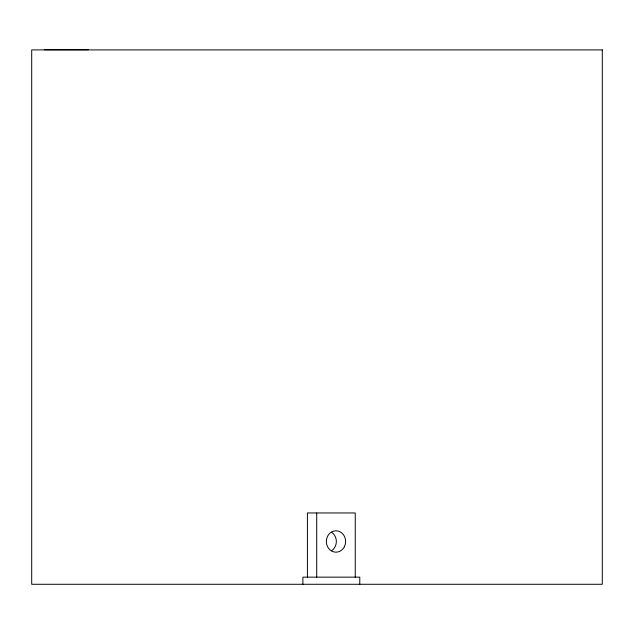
<?xml version="1.0" encoding="UTF-8"?>
<svg xmlns="http://www.w3.org/2000/svg" width="634" height="634" viewBox="0 0 634 634"><rect width="100%" height="100%" fill="white"/><g stroke="black" fill="none" stroke-linecap="round" stroke-linejoin="round"><path stroke-width="0.95" d="M44.531 49.721L88.205 49.721M359.779 584.279L359.779 577.146L302.886 577.146L302.886 584.279M355.246 577.146L355.246 512.961L307.411 512.961L307.411 577.146M316.707 512.961L316.707 577.146M331.534 532.219A10.699 9.637 -90 0 1 331.534 550.748M602.3 49.904L31.7 49.904L31.7 584.279L602.3 584.279L602.3 49.904M344.325 546.833A10.699 9.637 -90 0 0 335.98 530.793A10.699 9.637 -90 0 0 327.635 546.833A10.699 9.637 -90 0 0 344.325 546.833"/></g></svg>
